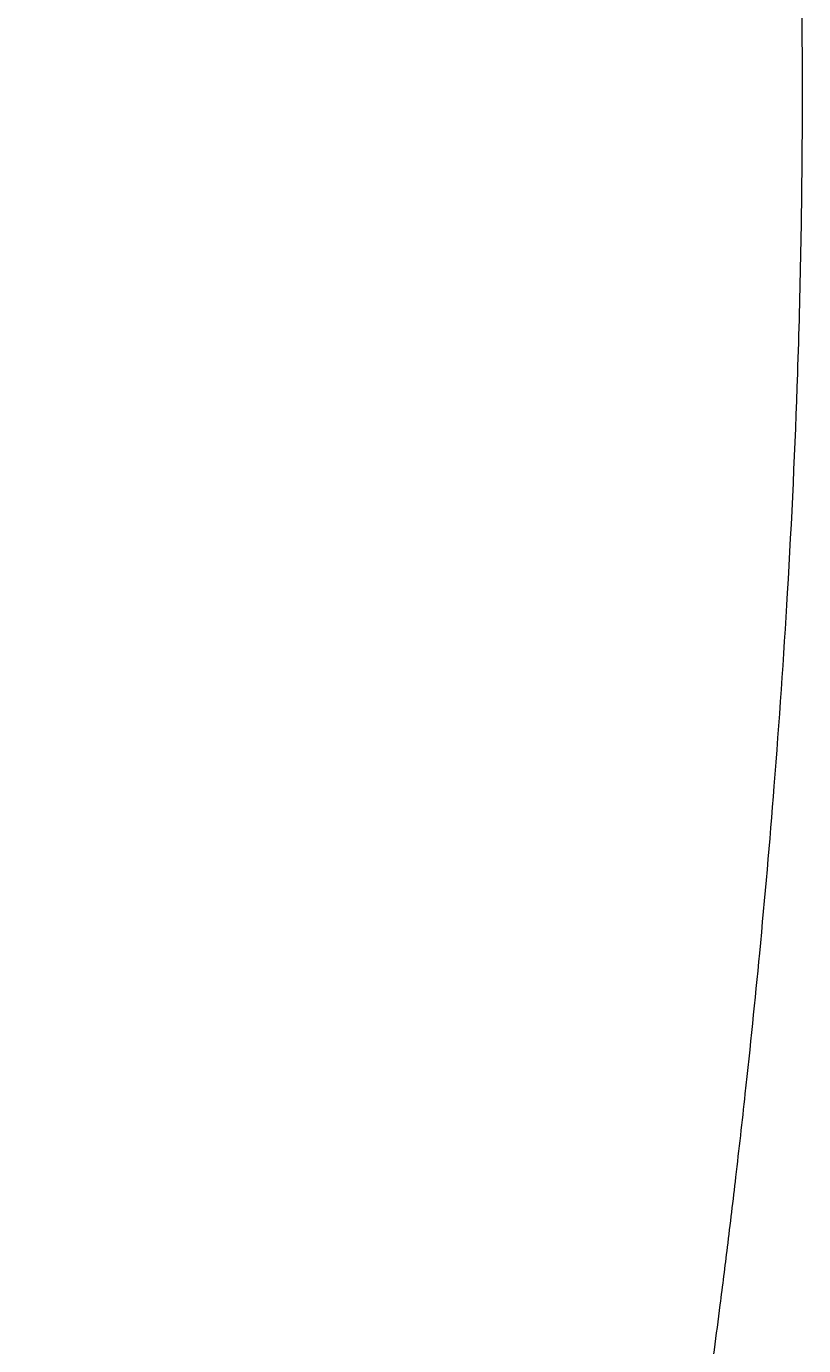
# Model space of a CAD drawing. Extents: x 541 to 1062, y 0 to 382.
# Drawn here: x 789.05 to 809.04, y 230.48 to 264.4 of the extents above; entities that cross this region are included whole.
import ezdxf

# ---------------------------------------------------------------- set-up
doc = ezdxf.new("R2010")
doc.units = 0
doc.header["$LTSCALE"] = 10
doc.header["$MEASUREMENT"] = 0
doc.header["$PDMODE"] = 3
doc.header["$PDSIZE"] = -10
doc.layers.get('0').update_dxf_attribs({"linetype": 'CONTINUOUS'})
doc.layers.get('DEFPOINTS').update_dxf_attribs({"linetype": 'CONTINUOUS'})
doc.layers.add('1', color=7, linetype='CONTINUOUS')
doc.styles.add('Daelim Dimension', font='')
doc.styles.get('Daelim Dimension').set_extended_font_data('NanumGothic')
doc.dimstyles.new('DEFAULT', dxfattribs={"dimscale": 2, "dimtxt": 2, "dimasz": 2, "dimexe": 0, "dimexo": 2, "dimgap": 1, "dimtad": 1, "dimdec": 1, "dimzin": 9, "dimdsep": 46, "dimtxsty": 'Daelim Dimension', "dimcen": 0.5, "dimclrd": 252, "dimclre": 252, "dimclrt": 3, "dimadec": 1, "dimazin": 0, "dimtfac": 1, "dimtdec": 1, "dimtix": 1, "dimtmove": 0, "dimatfit": 3, "dimfxl": 1, "dimtolj": 1, "dimtzin": 1, "dimlwd": 9, "dimlwe": 9, "dimarcsym": 0})

# ---------------------------------------------------------------- blocks, each defined once
blk = doc.blocks.new('*D9')
at = {"color": 5, "linetype": 'ByBlock', "lineweight": 9, "ltscale": 0.5, "transparency": 16777216}
for p, q in [((729.638, 97.539), (729.638, 341.221)), ((733.638, 341.221), (805.042, 341.221)), ((809.042, 265.765), (809.042, 341.221))]:
    blk.add_line(p, q, dxfattribs=at)
at = {"color": 5, "ltscale": 0.5, "transparency": 16777216}
for points in [[(733.638, 341.887), (733.638, 340.554), (729.638, 341.221)], [(805.042, 341.887), (805.042, 340.554), (809.042, 341.221)]]:
    blk.add_solid(points, dxfattribs=at)
at = {"layer": 'DEFPOINTS', "color": 0, "ltscale": 0.5, "transparency": 16777216}
for p in [(809.042, 341.221), (809.042, 261.765), (729.638, 93.539)]:
    blk.add_point(p, dxfattribs=at)
at = {"color": 7, "ltscale": 0.5, "transparency": 16777216, "insert": (769.34, 346.221), "char_height": 6, "attachment_point": 5, "style": 'Daelim Dimension'}
blk.add_mtext('\\A1;79.4', dxfattribs=at)

msp = doc.modelspace()

# ---------------------------------------------------------------- linework, layer by layer
at = {"layer": '1', "color": 7, "linetype": 'Continuous', "lineweight": 18}
msp.add_open_spline([(804.815, 217.615), (804.977, 218.569), (805.274, 220.359), (805.672, 222.868), (805.998, 225.019), (806.259, 226.813), (806.461, 228.248), (806.618, 229.394), (806.758, 230.447), (806.912, 231.634), (807.098, 233.115), (807.315, 234.922), (807.6, 237.443), (807.943, 240.791), (808.319, 245.084), (808.662, 250.051), (808.925, 255.694), (809.046, 262.012), (808.96, 268.884), (808.713, 273.642), (808.539, 276.072)], degree=3, knots=[0, 0, 0, 0, 0.049453, 0.092712, 0.129778, 0.16065, 0.185328, 0.203813, 0.21975, 0.239576, 0.264993, 0.296001, 0.332599, 0.394579, 0.467966, 0.552764, 0.64897, 0.756581, 0.875602, 1, 1, 1, 1], dxfattribs=at)

# ---------------------------------------------------------------- dimensions: what is measured, and where the dimension line sits
at = {"ltscale": 0.5}
dim = msp.add_linear_dim(base=(809.042, 341.221), p1=(729.638, 93.539), p2=(809.042, 261.765), dimstyle='DEFAULT', override={"dimtxt": 3, "dimclrd": 5, "dimclre": 5, "dimclrt": 7, "dimfxl": 1.25, "dimarcsym": 1}, dxfattribs=at)
dim.commit()
dim.dimension.update_dxf_attribs({"geometry": '*D9', "text_midpoint": (769.34, 346.221)})

doc.saveas('drawing.dxf')
